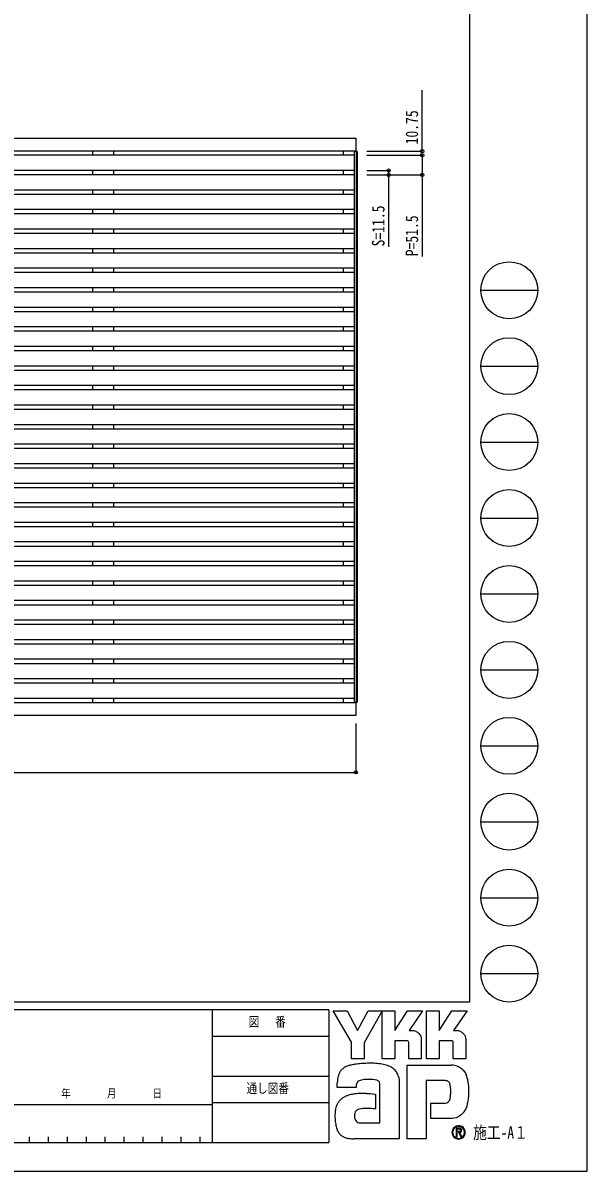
# Model space of a CAD drawing. Units: millimetres, scale not verified. Extents: x -4205 to 4205, y -2970 to 2970.
# Drawn here: x 2719 to 4205, y -2970 to 54 of the extents above; entities that cross this region are included whole.
import ezdxf
from ezdxf.enums import TextEntityAlignment as Align

# ---------------------------------------------------------------- set-up
doc = ezdxf.new("R2010")
doc.units = ezdxf.units.MM
doc.header["$LTSCALE"] = 10
for name, color, linetype in [('0-2_YKK_A1', 4, 'Continuous'), ('0-3_YKK_D', 6, 'Continuous'), ('0-4_YKK_ZWAK', 7, 'Continuous')]:
    doc.layers.add(name, color=color, linetype=linetype)
doc.styles.add('ＭＳ ゴシック', font='')
doc.styles.get('ＭＳ ゴシック').set_extended_font_data('MS Gothic')

msp = doc.modelspace()

# ---------------------------------------------------------------- linework, layer by layer
at = {"layer": '0-2_YKK_A1'}
for p, q in [((3591.76, -294.63), (1604.76, -294.63)), ((2903.26, -294.63), (2903.26, -283.88)), ((2958.26, -294.63), (2958.26, -283.88)), ((3563.76, -294.63), (3563.76, -283.88)), ((3598.96, -284.38), (3591.76, -284.38)), ((3593.76, -283.88), (3593.76, -284.38)), ((3596.76, -284.38), (3596.76, -1735.38)), ((3598.96, -284.38), (3598.96, -1735.38)), ((3591.76, -334.63), (1604.76, -334.63)), ((3591.76, -346.13), (1604.76, -346.13)), ((2903.26, -346.13), (2903.26, -334.63)), ((2958.26, -346.13), (2958.26, -334.63)), ((3563.76, -346.13), (3563.76, -334.63)), ((3591.76, -386.13), (1604.76, -386.13)), ((2903.26, -397.63), (2903.26, -386.13)), ((2958.26, -397.63), (2958.26, -386.13)), ((3563.76, -397.63), (3563.76, -386.13)), ((3591.76, -397.63), (1604.76, -397.63)), ((3591.76, -437.63), (1604.76, -437.63)), ((3591.76, -449.13), (1604.76, -449.13)), ((2903.26, -449.13), (2903.26, -437.63)), ((2958.26, -449.13), (2958.26, -437.63)), ((3563.76, -449.13), (3563.76, -437.63)), ((3591.76, -489.13), (1604.76, -489.13)), ((3591.76, -500.63), (1604.76, -500.63)), ((2903.26, -500.63), (2903.26, -489.13)), ((2958.26, -500.63), (2958.26, -489.13)), ((3563.76, -500.63), (3563.76, -489.13)), ((3591.76, -540.63), (1604.76, -540.63)), ((2903.26, -552.13), (2903.26, -540.63)), ((2958.26, -552.13), (2958.26, -540.63)), ((3563.76, -552.13), (3563.76, -540.63)), ((3591.76, -552.13), (1604.76, -552.13)), ((3591.76, -592.13), (1604.76, -592.13)), ((3591.76, -603.63), (1604.76, -603.63)), ((2903.26, -603.63), (2903.26, -592.13)), ((2958.26, -603.63), (2958.26, -592.13)), ((3563.76, -603.63), (3563.76, -592.13)), ((3591.76, -643.63), (1604.76, -643.63)), ((3591.76, -655.13), (1604.76, -655.13)), ((2903.26, -655.13), (2903.26, -643.63)), ((2958.26, -655.13), (2958.26, -643.63)), ((3563.76, -655.13), (3563.76, -643.63)), ((3591.76, -695.13), (1604.76, -695.13)), ((2903.26, -706.63), (2903.26, -695.13)), ((2958.26, -706.63), (2958.26, -695.13)), ((3563.76, -706.63), (3563.76, -695.13)), ((3591.76, -706.63), (1604.76, -706.63)), ((3591.76, -746.63), (1604.76, -746.63)), ((2903.26, -758.13), (2903.26, -746.63)), ((2958.26, -758.13), (2958.26, -746.63)), ((3563.76, -758.13), (3563.76, -746.63)), ((3591.76, -758.13), (1604.76, -758.13)), ((3591.76, -798.13), (1604.76, -798.13)), ((3591.76, -809.63), (1604.76, -809.63)), ((2903.26, -809.63), (2903.26, -798.13)), ((2958.26, -809.63), (2958.26, -798.13)), ((3563.76, -809.63), (3563.76, -798.13)), ((3591.76, -849.63), (1604.76, -849.63)), ((3591.76, -861.13), (1604.76, -861.13)), ((2903.26, -861.13), (2903.26, -849.63)), ((2958.26, -861.13), (2958.26, -849.63)), ((3563.76, -861.13), (3563.76, -849.63)), ((3591.76, -901.13), (1604.76, -901.13)), ((2903.26, -912.63), (2903.26, -901.13)), ((2958.26, -912.63), (2958.26, -901.13)), ((3563.76, -912.63), (3563.76, -901.13)), ((3591.76, -912.63), (1604.76, -912.63)), ((3591.76, -952.63), (1604.76, -952.63)), ((3591.76, -964.13), (1604.76, -964.13)), ((2903.26, -964.13), (2903.26, -952.63)), ((2958.26, -964.13), (2958.26, -952.63)), ((3563.76, -964.13), (3563.76, -952.63)), ((3591.76, -1004.13), (1604.76, -1004.13)), ((3591.76, -1015.63), (1604.76, -1015.63)), ((2903.26, -1015.63), (2903.26, -1004.13)), ((2958.26, -1015.63), (2958.26, -1004.13)), ((3563.76, -1015.63), (3563.76, -1004.13)), ((3591.76, -1055.63), (1604.76, -1055.63)), ((2903.26, -1067.13), (2903.26, -1055.63)), ((2958.26, -1067.13), (2958.26, -1055.63)), ((3563.76, -1067.13), (3563.76, -1055.63)), ((3591.76, -1067.13), (1604.76, -1067.13)), ((3591.76, -1107.13), (1604.76, -1107.13)), ((3591.76, -1118.63), (1604.76, -1118.63)), ((2903.26, -1118.63), (2903.26, -1107.13)), ((2958.26, -1118.63), (2958.26, -1107.13)), ((3563.76, -1118.63), (3563.76, -1107.13)), ((3591.76, -1158.63), (1604.76, -1158.63)), ((3591.76, -1170.13), (1604.76, -1170.13)), ((2903.26, -1170.13), (2903.26, -1158.63)), ((2958.26, -1170.13), (2958.26, -1158.63)), ((3563.76, -1170.13), (3563.76, -1158.63)), ((3591.76, -1210.13), (1604.76, -1210.13)), ((3591.76, -1221.63), (1604.76, -1221.63)), ((2903.26, -1221.63), (2903.26, -1210.13)), ((2958.26, -1221.63), (2958.26, -1210.13)), ((3563.76, -1221.63), (3563.76, -1210.13)), ((3591.76, -1261.63), (1604.76, -1261.63)), ((2903.26, -1273.13), (2903.26, -1261.63)), ((2958.26, -1273.13), (2958.26, -1261.63)), ((3563.76, -1273.13), (3563.76, -1261.63)), ((3591.76, -1273.13), (1604.76, -1273.13)), ((3591.76, -1313.13), (1604.76, -1313.13)), ((3591.76, -1324.63), (1604.76, -1324.63)), ((2903.26, -1324.63), (2903.26, -1313.13)), ((2958.26, -1324.63), (2958.26, -1313.13)), ((3563.76, -1324.63), (3563.76, -1313.13)), ((3591.76, -1364.63), (1604.76, -1364.63)), ((3591.76, -1376.13), (1604.76, -1376.13)), ((2903.26, -1376.13), (2903.26, -1364.63)), ((2958.26, -1376.13), (2958.26, -1364.63)), ((3563.76, -1376.13), (3563.76, -1364.63)), ((3591.76, -1416.13), (1604.76, -1416.13)), ((2903.26, -1427.63), (2903.26, -1416.13)), ((2958.26, -1427.63), (2958.26, -1416.13)), ((3563.76, -1427.63), (3563.76, -1416.13)), ((3591.76, -1427.63), (1604.76, -1427.63)), ((3591.76, -1467.63), (1604.76, -1467.63)), ((3591.76, -1479.13), (1604.76, -1479.13)), ((2903.26, -1479.13), (2903.26, -1467.63)), ((2958.26, -1479.13), (2958.26, -1467.63)), ((3563.76, -1479.13), (3563.76, -1467.63)), ((3591.76, -1519.13), (1604.76, -1519.13)), ((3591.76, -1530.63), (1604.76, -1530.63)), ((2903.26, -1530.63), (2903.26, -1519.13)), ((2958.26, -1530.63), (2958.26, -1519.13)), ((3563.76, -1530.63), (3563.76, -1519.13)), ((3591.76, -1570.63), (1604.76, -1570.63)), ((2903.26, -1582.13), (2903.26, -1570.63)), ((2958.26, -1582.13), (2958.26, -1570.63)), ((3563.76, -1582.13), (3563.76, -1570.63)), ((3591.76, -1582.13), (1604.76, -1582.13)), ((3591.76, -1622.13), (1604.76, -1622.13)), ((2903.26, -1633.63), (2903.26, -1622.13)), ((2958.26, -1633.63), (2958.26, -1622.13)), ((3563.76, -1633.63), (3563.76, -1622.13)), ((3591.76, -1633.63), (1604.76, -1633.63)), ((3591.76, -1673.63), (1604.76, -1673.63)), ((3591.76, -1685.13), (1604.76, -1685.13)), ((2903.26, -1685.13), (2903.26, -1673.63)), ((2958.26, -1685.13), (2958.26, -1673.63)), ((3563.76, -1685.13), (3563.76, -1673.63)), ((3591.76, -1725.13), (1604.76, -1725.13)), ((2903.26, -1735.88), (2903.26, -1725.13)), ((2958.26, -1735.88), (2958.26, -1725.13)), ((3563.76, -1735.88), (3563.76, -1725.13)), ((3593.76, -1735.38), (3593.76, -1735.88))]:
    msp.add_line(p, q, dxfattribs=at)
for points in [[(1600.76, -249.88), (3595.76, -249.88), (3595.76, -283.88), (1600.76, -283.88)], [(1600.76, -1735.88), (3595.76, -1735.88), (3595.76, -1769.88), (1600.76, -1769.88)]]:
    msp.add_lwpolyline(points, close=True, dxfattribs=at)
msp.add_lwpolyline([(3591.76, -284.38), (3591.76, -1735.38), (3598.96, -1735.38)], dxfattribs=at)
at = {"layer": '0-3_YKK_D'}
for p, q in [((3624.96, -283.88), (3771.76, -283.88)), ((3624.96, -294.63), (3771.76, -294.63)), ((3624.96, -294.63), (3771.76, -294.63)), ((3624.96, -334.63), (3683.26, -334.63)), ((3624.96, -346.13), (3771.76, -346.13)), ((3624.96, -346.13), (3683.26, -346.13)), ((3595.76, -1790.88), (3595.76, -1920.88)), ((1600.76, -1919.88), (3595.76, -1919.88))]:
    msp.add_line(p, q, dxfattribs=at)
for points in [[(3770.76, -294.63), (3770.76, -283.88), (3770.76, -123.28)], [(3770.76, -294.63), (3770.76, -346.13), (3770.76, -561.53)], [(3682.26, -334.63), (3682.26, -346.13), (3682.26, -535.53)]]:
    msp.add_lwpolyline(points, dxfattribs=at)
for centre in [(3770.76, -283.88), (3770.76, -294.63), (3770.76, -294.63), (3682.26, -334.63), (3682.26, -346.13), (3770.76, -346.13), (3595.76, -1919.88)]:
    msp.add_circle(centre, 4.25, dxfattribs=at)
at = {"layer": '0-4_YKK_ZWAK'}
for p, q in [((3895.02, 2775), (3895.02, -2525)), ((3925.02, -650), (4075.02, -650)), ((3925.02, -850), (4075.02, -850)), ((3925.02, -1050), (4075.02, -1050)), ((3925.02, -1250), (4075.02, -1250)), ((3925.02, -1450), (4075.02, -1450)), ((3925.02, -1650), (4075.02, -1650)), ((3925.02, -1850), (4075.02, -1850)), ((3925.02, -2050), (4075.02, -2050)), ((3925.02, -2250), (4075.02, -2250)), ((3925.02, -2450), (4075.02, -2450)), ((3895.02, -2525), (-3904.98, -2525)), ((3217.52, -2545), (2185.02, -2545)), ((3217.52, -2545), (3217.52, -2895)), ((3525.02, -2545), (3217.52, -2545)), ((3525.02, -2545), (3525.02, -2895)), ((3217.52, -2615), (3525.02, -2615)), ((3217.52, -2720), (3525.02, -2720)), ((2185.02, -2795), (3217.52, -2795)), ((3525.02, -2790), (3217.52, -2790)), ((3879.16, -2855.72), (3879.16, -2855.72)), ((2185.02, -2895), (3217.52, -2895)), ((2735.02, -2880), (2735.02, -2895)), ((2785.02, -2880), (2785.02, -2895)), ((2835.02, -2880), (2835.02, -2895)), ((2885.02, -2880), (2885.02, -2895)), ((2935.02, -2880), (2935.02, -2895)), ((2985.02, -2880), (2985.02, -2895)), ((3035.02, -2880), (3035.02, -2895)), ((3085.02, -2880), (3085.02, -2895)), ((3135.02, -2880), (3135.02, -2895)), ((3185.02, -2880), (3185.02, -2895)), ((3217.52, -2895), (3525.02, -2895)), ((3866.67, -2883.98), (3866.67, -2883.98))]:
    msp.add_line(p, q, dxfattribs=at)
for points in [[(-4205, -2970), (4205, -2970), (4205, 2970), (-4205, 2970)], [(3536.02, -2548), (3572.83, -2548), (3600.47, -2600.1), (3628.04, -2548), (3664.88, -2548), (3617.67, -2631.99), (3617.67, -2674.13), (3584.1, -2674.13), (3584.1, -2630.86)]]:
    msp.add_lwpolyline(points, close=True, dxfattribs=at)
for points in [[(3730.55, -2626.61), (3698.77, -2626.61), (3698.77, -2674.1), (3664.91, -2674.1), (3664.91, -2548), (3698.77, -2548), (3698.77, -2599.58), (3732.07, -2548), (3771.84, -2548), (3736.16, -2600.21), (3737.42, -2600.21), (3738.82, -2600.21), (3740.25, -2600.21), (3741.63, -2600.21), (3742.87, -2600.21), (3743.86, -2600.21), (3744.52, -2600.21), (3744.77, -2600.21)], [(3847.51, -2626.61), (3815.77, -2626.61), (3815.77, -2674.13), (3781.9, -2674.13), (3781.9, -2548), (3815.77, -2548), (3815.77, -2599.58), (3849.03, -2548), (3888.8, -2548), (3853.12, -2600.21), (3854.4, -2600.21), (3855.8, -2600.21), (3857.24, -2600.21), (3858.61, -2600.21), (3859.84, -2600.21), (3860.83, -2600.21), (3861.49, -2600.21), (3861.73, -2600.21)], [(3754.51, -2602.21), (3758.55, -2604.52), (3761.97, -2607.53), (3764.73, -2611.12), (3766.76, -2615.15), (3768.01, -2619.5), (3768.44, -2624.04), (3768.44, -2674.22), (3735.41, -2674.22), (3735.41, -2631.41)], [(3871.48, -2602.21), (3875.54, -2604.52), (3878.97, -2607.53), (3881.74, -2611.12), (3883.78, -2615.15), (3885.05, -2619.5), (3885.48, -2624.04), (3885.48, -2674.13), (3852.37, -2674.13), (3852.37, -2631.41)], [(3828.87, -2731.51), (3781.19, -2731.51), (3781.19, -2885), (3731.23, -2885), (3731.23, -2690.79), (3847.35, -2690.79)], [(3707.71, -2719.17), (3709.13, -2724.9), (3709.93, -2731.04), (3710.18, -2737.59), (3710.18, -2885), (3589.55, -2885)], [(3878.71, -2704.51), (3881.97, -2708.62), (3884.41, -2712.61), (3886.12, -2716.22)], [(3604.8, -2732.31), (3602.47, -2733.62), (3600.66, -2735.22), (3599.29, -2737.08), (3598.29, -2739.2), (3597.61, -2741.53), (3597.16, -2744.07), (3596.89, -2746.79), (3596.73, -2749.67), (3546.74, -2749.79), (3546.89, -2742.95), (3547.17, -2735.27)], [(3623.95, -2765.53), (3633.41, -2766.15), (3640.84, -2766.99), (3645.71, -2767.77), (3647.45, -2768.23), (3647.45, -2806.47), (3641.92, -2805.89), (3635.86, -2805.56), (3629.65, -2805.43), (3623.69, -2805.45), (3618.37, -2805.56), (3614.08, -2805.71), (3611.23, -2805.84), (3610.19, -2805.89), (3605.86, -2806.68), (3602.13, -2807.92), (3599, -2809.61), (3596.47, -2811.77), (3594.53, -2814.4), (3593.18, -2817.5), (3592.44, -2821.1), (3592.29, -2825.19), (3592.76, -2829.69), (3593.72, -2833.41), (3595.09, -2836.42), (3596.83, -2838.79), (3598.86, -2840.59), (3601.13, -2841.91), (3603.59, -2842.79), (3606.16, -2843.32), (3659.26, -2843.32), (3659.26, -2745.07), (3659.28, -2743.13), (3659.18, -2741.22), (3658.93, -2739.39), (3658.5, -2737.65), (3657.86, -2736.02), (3656.99, -2734.55), (3655.84, -2733.24), (3654.39, -2732.12)], [(3654.39, -2732.12), (3651.27, -2730.9), (3646.29, -2729.87), (3639.94, -2729.1), (3632.71, -2728.69), (3625.08, -2728.73), (3617.56, -2729.28)], [(3845.83, -2761), (3845.76, -2754.63), (3845.46, -2748.9), (3844.74, -2743.86), (3843.44, -2739.59)], [(3874.56, -2820.97), (3869.95, -2824.56), (3865.14, -2827.38), (3860.18, -2829.48), (3855.1, -2830.92), (3849.93, -2831.74), (3844.72, -2832.01), (3793.36, -2832.01), (3793.36, -2791.66), (3822.32, -2791.66), (3827.66, -2791.59), (3832.36, -2791.13), (3836.39, -2789.95)], [(3874.61, -2862.6), (3874.58, -2862.01), (3874.51, -2861.45), (3874.39, -2860.9), (3874.22, -2860.39), (3874, -2859.9), (3873.74, -2859.44), (3873.43, -2859.01), (3873.08, -2858.61), (3872.62, -2858.2), (3872.1, -2857.85), (3871.54, -2857.54), (3870.93, -2857.29), (3870.28, -2857.1), (3869.58, -2856.96), (3868.85, -2856.87), (3868.08, -2856.84), (3860.5, -2856.84), (3860.5, -2879.14), (3862.79, -2879.14), (3862.79, -2859.12), (3868.08, -2859.12), (3868.62, -2859.14), (3869.14, -2859.19), (3869.62, -2859.28), (3870.06, -2859.4), (3870.47, -2859.56), (3870.84, -2859.75), (3871.17, -2859.97), (3871.47, -2860.22)], [(3872.36, -2862.6), (3872.22, -2863.67), (3871.84, -2864.51), (3871.26, -2865.16), (3870.55, -2865.62), (3869.74, -2865.94), (3868.9, -2866.14), (3868.08, -2866.24), (3867.33, -2866.27), (3865.34, -2866.27), (3866.35, -2867.97), (3872.89, -2879.22), (3875.51, -2879.22), (3869.2, -2868.39), (3869.79, -2868.27), (3870.36, -2868.12), (3870.89, -2867.94), (3871.4, -2867.73), (3871.87, -2867.49), (3872.31, -2867.22), (3872.71, -2866.91), (3873.08, -2866.58)]]:
    msp.add_lwpolyline(points, dxfattribs=at)
for centre in [(4000.02, -650), (4000.02, -850), (4000.02, -1050), (4000.02, -1250), (4000.02, -1450), (4000.02, -1650), (4000.02, -1850), (4000.02, -2050), (4000.02, -2250), (4000.02, -2450)]:
    msp.add_circle(centre, 75, dxfattribs=at)
for centre, radius, start, end in [((3744.82, -2625.19), 24.98, 78.26798, 90.11215), ((3861.78, -2625.23), 25.02, 78.27851, 90.10826), ((3730.72, -2631.29), 4.69, 358.57817, 92.1683), ((3745.17, -2623.37), 23.12, 66.19963, 78.22058), ((3847.71, -2631.27), 4.67, 358.29941, 92.43455), ((3862.12, -2623.48), 23.23, 66.2483, 78.23226), ((3597.29, -2762.69), 73.25, 100.93159, 107.35499), ((3622.05, -2882.82), 195.9, 97.86054, 101.37938), ((3633.68, -2963.58), 277.49, 94.90201, 97.9576), ((3634.47, -2970.05), 284, 91.6169, 94.94971), ((3633.37, -2924.06), 238, 87.51794, 91.66439), ((3636.46, -2857.78), 171.65, 81.92631, 87.59083), ((3645.59, -2795.23), 108.44, 73.67137, 82.05943), ((3659.13, -2749.92), 61.15, 60.60528, 73.9085), ((3845.45, -2744.21), 53.45, 78.73198, 87.96551), ((3607.04, -2735.87), 59.68, 163.48385, 171.57982), ((3591.61, -2731.29), 43.58, 152.2125, 163.4865), ((3584.94, -2727.84), 36.07, 138.03852, 152.12015), ((3584.93, -2728.01), 36.18, 122.60463, 137.83438), ((3589.72, -2735.75), 45.28, 108.37421, 122.42809), ((3664.67, -2738.86), 48.8, 52.17347, 59.90542), ((3669.63, -2732.45), 40.69, 43.55042, 52.14561), ((3672.36, -2729.81), 36.9, 34.48659, 43.50182), ((3672.38, -2729.75), 36.85, 25.58915, 34.43128), ((3669.1, -2731.29), 40.47, 17.43089, 25.54591), ((3847.02, -2736.2), 45.29, 69.03034, 78.69541), ((3848.48, -2732.3), 41.13, 59.39484, 68.9885), ((3849.16, -2731.11), 39.76, 50.3012, 59.3616), ((3848.91, -2731.39), 40.13, 42.05209, 50.28551), ((3829.09, -2742.81), 62.92, 14.76267, 25.00486), ((3637.8, -2740.46), 90.78, 171.55622, 176.72493), ((3617.99, -2763.63), 33.98, 102.4979, 112.84632), ((3624.57, -2791.99), 63.1, 96.37207, 102.75341), ((3829.14, -2756.01), 24.5, 77.94572, 90.63794), ((3831.27, -2746.02), 14.29, 60.20991, 77.92418), ((3832.65, -2743.42), 11.35, 39.8078, 59.75378), ((3830.71, -2744.9), 13.79, 22.65544, 39.38165), ((3790.5, -2753.33), 102.92, 7.9139, 14.95041), ((3751.96, -2758.93), 141.87, 2.54376, 8.01251), ((3583.47, -2811.63), 40.76, 130.60221, 141.94427), ((3585.88, -2814.51), 44.52, 120.60724, 130.53081), ((3590.62, -2822.57), 53.87, 112.58838, 120.58162), ((3596.99, -2837.9), 70.47, 106.61303, 112.59024), ((3607.02, -2871.61), 105.64, 99.87193, 106.59825), ((3612.64, -2903.27), 137.79, 94.78469, 99.91711), ((3615.38, -2934.77), 169.41, 90.80099, 94.81812), ((3615.8, -2958.23), 192.87, 87.57779, 90.82714), ((3820.05, -2773.14), 24.83, 334.00676, 347.34989), ((3792.5, -2766.76), 53.11, 347.14308, 355.40008), ((3732.2, -2761.58), 113.62, 355.2339, 0.29193), ((3769.15, -2764.79), 124.42, 347.15166, 352.97565), ((3736.17, -2760.5), 157.68, 352.8937, 357.82206), ((3729.86, -2760.1), 163.99, 357.76419, 2.60674), ((3608.98, -2820.7), 68, 164.97537, 174.56739), ((3592.46, -2816.29), 50.9, 153.89178, 164.94341), ((3584.93, -2812.67), 42.55, 142.04688, 153.80771), ((3831.72, -2779.43), 11.51, 293.91672, 314.09376), ((3830.15, -2778.04), 13.6, 314.78099, 333.92928), ((3835.41, -2778.29), 57.97, 318.67367, 325.29112), ((3850.36, -2789.43), 39.35, 326.23251, 339.61931), ((3813.41, -2775.12), 78.97, 339.22498, 347.31457), ((3638.13, -2823.49), 97.29, 174.55588, 182.47272), ((3692.5, -2822.63), 151.65, 181.90948, 187.89042), ((3841.23, -2783.39), 50.24, 311.57033, 318.66243), ((3628.69, -2831.61), 87.22, 187.80471, 196.36971), ((3595, -2841.56), 52.09, 196.3102, 208.20993), ((3580.34, -2849.36), 35.47, 208.29777, 223.35561), ((3866.7, -2868.19), 17.64, 90.09157, 179.92363), ((3866.59, -2868.21), 17.53, 179.86065, 225.14399), ((3866.59, -2868.13), 15.69, 134.8007, 180.12175), ((3866.53, -2868.23), 15.62, 179.75513, 225.29722), ((3866.64, -2868.04), 15.66, 89.86602, 135.149), ((3866.7, -2868.16), 17.61, 44.93442, 90.08536), ((3866.71, -2868.16), 15.78, 45.03108, 90.11509), ((3866.65, -2868.14), 15.84, 270.09072, 359.90926), ((3869.01, -2862.5), 3.35, 358.3894, 42.86139), ((3869.07, -2862.76), 5.53, 316.37674, 1.6565), ((3866.72, -2868.17), 15.77, 0.00643, 45.07115), ((3866.84, -2868.1), 17.47, 359.78949, 45.13288), ((3866.8, -2868.24), 17.51, 314.92572, 0.23508), ((3577.03, -2852.28), 31.07, 223.64205, 239.63663), ((3579.77, -2847.28), 36.77, 239.8785, 253.65355), ((3584.8, -2830.01), 54.75, 253.69102, 263.74909), ((3589.06, -2792.1), 92.9, 263.68487, 270.30455), ((3866.68, -2868.21), 17.59, 224.94536, 269.98445), ((3866.64, -2868.37), 15.61, 224.62822, 270.10973), ((3866.68, -2868.12), 17.68, 269.98802, 314.93777)]:
    msp.add_arc(centre, radius, start, end, dxfattribs=at)

# ---------------------------------------------------------------- texts
at = {"layer": '0-3_YKK_D', "style": 'ＭＳ ゴシック', "width": 0.8}
for s, p in [('10.75', (3769.76, -265.88)), ('S=11.5', (3681.26, -534.53)), ('P=51.5', (3769.76, -560.53))]:
    msp.add_text(s, height=32.99, rotation=90, dxfattribs=at).set_placement(p, align=Align.BOTTOM_LEFT)
at = {"layer": '0-4_YKK_ZWAK', "style": 'ＭＳ ゴシック', "width": 0.8}
for s, height, p in [('図\u3000 番', 25.66, (3313.4, -2597.5)), ('年        月        日', 21.99, (2819.91, -2783.21)), ('通し図番', 25.66, (3307.8, -2772.5)), ('施工-A１', 32.99, (3905.02, -2895))]:
    msp.add_text(s, height=height, dxfattribs=at).set_placement(p, align=Align.BOTTOM_LEFT)

doc.saveas('drawing.dxf')
